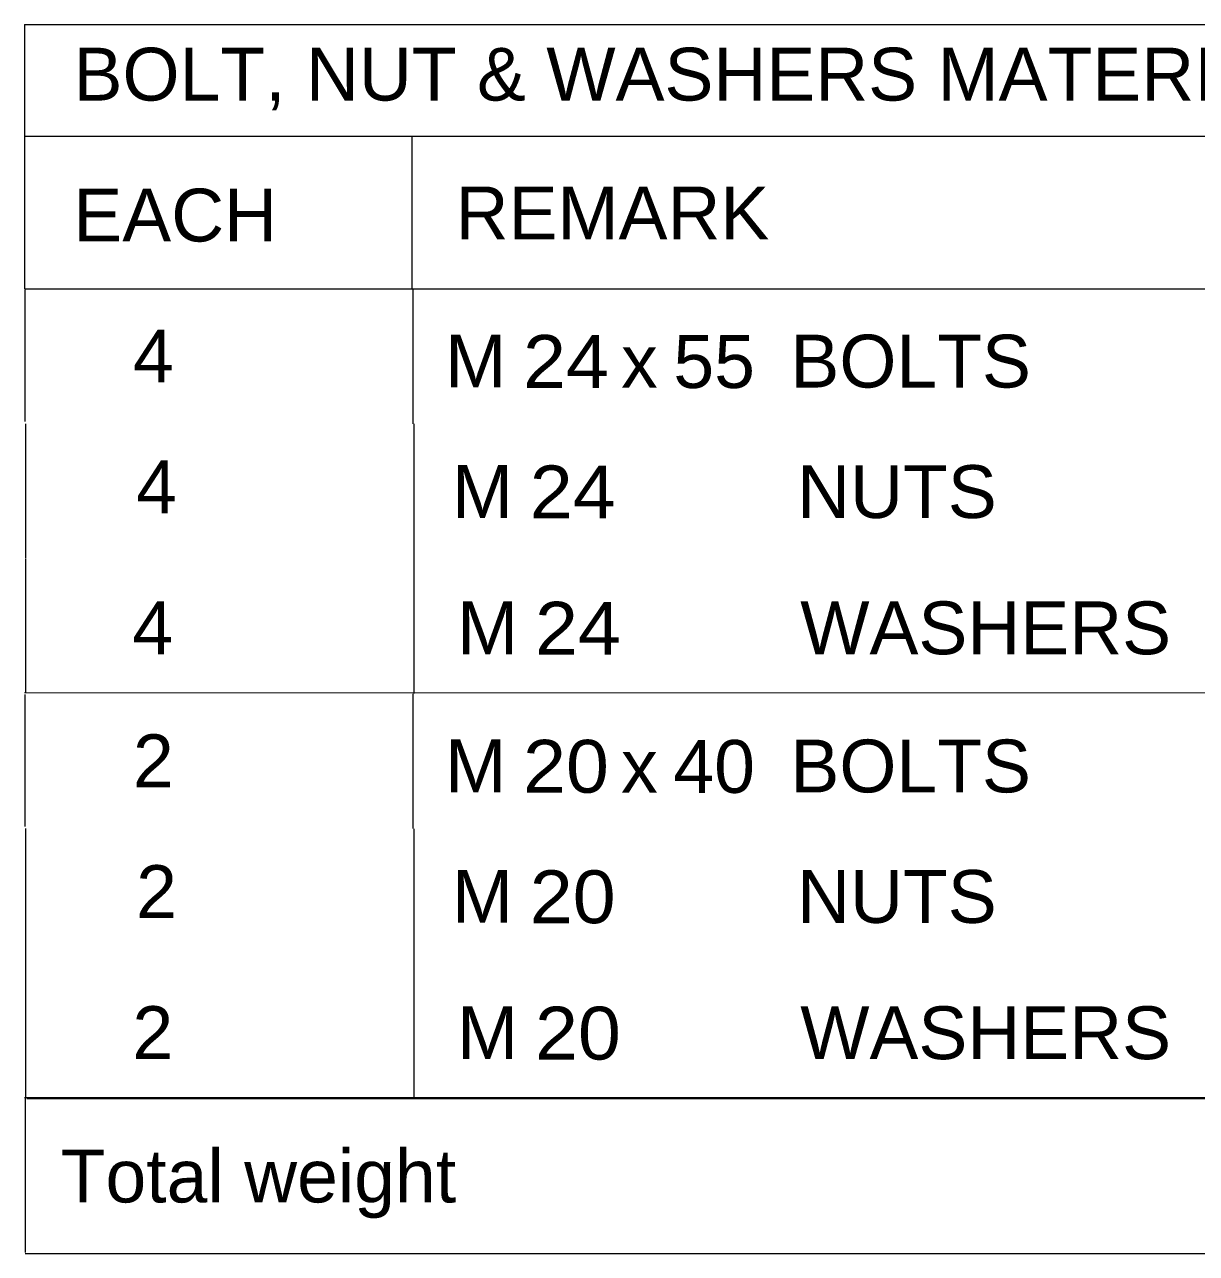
# Model space of a CAD drawing. Header units: millimetres. Extents: x 2 to 579, y 1 to 825.
# Drawn here: x 442.8 to 491.5, y 662.2 to 713.4 of the extents above; entities that cross this region are included whole.
import ezdxf

# ---------------------------------------------------------------- set-up
doc = ezdxf.new("R2010")
doc.units = ezdxf.units.MM
doc.linetypes.add('XKITLINE00', pattern=[0])
doc.layers.add('OtherObjectType', color=7, linetype='Continuous', lineweight=0)
doc.styles.add('ARIAL_NARROW', font='ARIALN.TTF')

# ---------------------------------------------------------------- blocks, each defined once
blk = doc.blocks.new('*A121')
at = {"layer": 'OtherObjectType', "color": 7, "linetype": 'XKITLINE00', "lineweight": 0}
for p, q in [((442.755, 713.35), (568.878, 713.35)), ((442.755, 713.35), (442.755, 702.351)), ((442.754, 708.702), (568.877, 708.703)), ((458.873, 708.71), (458.871, 702.351)), ((442.763, 702.32), (442.763, 696.82)), ((442.769, 702.353), (568.878, 702.352)), ((458.921, 702.346), (458.921, 696.731)), ((442.79, 696.731), (442.791, 691.117)), ((458.95, 696.728), (458.95, 691.112)), ((442.794, 691.097), (442.794, 685.53)), ((458.95, 691.111), (458.95, 685.495)), ((568.878, 685.501), (442.754, 685.53)), ((442.763, 685.463), (442.763, 679.963)), ((458.921, 685.49), (458.921, 679.874)), ((442.79, 679.874), (442.791, 674.261)), ((458.95, 679.872), (458.95, 674.256)), ((442.794, 674.24), (442.794, 668.673)), ((458.95, 674.254), (458.95, 668.638)), ((568.878, 668.644), (442.754, 668.673)), ((442.777, 668.636), (442.777, 662.23)), ((442.854, 668.633), (568.873, 668.637)), ((442.774, 662.189), (568.873, 662.189))]:
    blk.add_line(p, q, dxfattribs=at)
at = {"layer": 'OtherObjectType', "color": 7, "style": 'ARIAL_NARROW'}
for s, width, p in [('BOLT, NUT & WASHERS MATERIAL LIST', 1.211571, (444.792, 710.186)), ('EACH', 1.211571, (444.784, 704.319)), ('REMARK', 1.211571, (460.695, 704.407)), ('4', 1.211571, (447.265, 698.455)), ('M', 1.211571, (460.258, 698.246)), ('24', 1.275, (463.502, 698.225)), ('55', 1.211571, (469.759, 698.22)), ('BOLTS', 1.211571, (474.63, 698.239)), ('x', 1.211571, (467.583, 698.229)), ('4', 1.211571, (447.398, 693.007)), ('M', 1.211571, (460.538, 692.814)), ('24', 1.275, (463.782, 692.793)), ('NUTS', 1.211571, (474.91, 692.806)), ('4', 1.211571, (447.243, 687.138)), ('M', 1.211571, (460.756, 687.138)), ('24', 1.275, (464, 687.117)), ('WASHERS', 1.211571, (475.041, 687.133)), ('2', 1.211571, (447.265, 681.598)), ('M', 1.211571, (460.258, 681.39)), ('20', 1.275, (463.502, 681.369)), ('40', 1.211571, (469.759, 681.364)), ('BOLTS', 1.211571, (474.63, 681.382)), ('x', 1.211571, (467.583, 681.372)), ('2', 1.211571, (447.398, 676.151)), ('M', 1.211571, (460.538, 675.958)), ('20', 1.275, (463.782, 675.937)), ('NUTS', 1.211571, (474.91, 675.95)), ('2', 1.211571, (447.243, 670.281)), ('M', 1.211571, (460.756, 670.281)), ('20', 1.275, (464, 670.261)), ('WASHERS', 1.211571, (475.041, 670.277)), ('Total weight', 1.211571, (444.256, 664.312))]:
    blk.add_text(s, height=2.2, dxfattribs=dict(at, width=width)).set_placement(p)

msp = doc.modelspace()

# ---------------------------------------------------------------- block references
at = {"lineweight": 0}
msp.add_blockref('*A121', (0, 0), dxfattribs=at)

doc.saveas('drawing.dxf')
